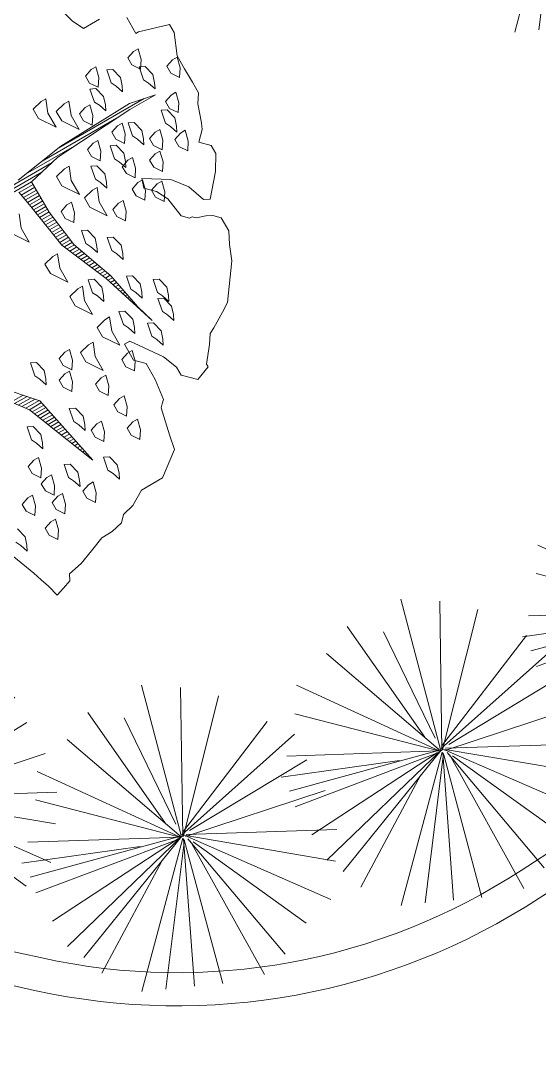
# Model space of a CAD drawing. Header units: metres. Extents: x 12093 to 20303, y 514 to 1412.
# Drawn here: x 19799.526 to 19801.873, y 676.392 to 681.08 of the extents above; entities that cross this region are included whole.
import ezdxf

# ---------------------------------------------------------------- set-up
doc = ezdxf.new("R2010")
doc.units = ezdxf.units.M
doc.layers.get('0').update_dxf_attribs({"lineweight": 13})
for name, color, linetype, lineweight in [('AMBI-GRASS', 104, 'Continuous', 20), ('ARBOLES', 52, 'Continuous', 13), ('grass', 64, 'Continuous', 13), ('MANZANAS-ORIGINALES', 147, 'Continuous', 9)]:
    doc.layers.add(name, color=color, linetype=linetype, lineweight=lineweight)

# ---------------------------------------------------------------- blocks, each defined once
blk = doc.blocks.new('Arbust11')
for p, q in [((0.0378, 0.4871), (-0.0937, 0.9403)), ((0.0408, 0.5449), (0.1405, 0.941)), ((0.0408, 0.4825), (0.0377, 0.9348)), ((-0.1618, 0.888), (0.0377, 0.4856)), ((0.0439, 0.4856), (0.3088, 0.8724)), ((0.0595, 0.5199), (0.1997, 0.8474)), ((0.0377, 0.4856), (-0.274, 0.8225)), ((-0.0621, 0.5573), (-0.3332, 0.7944)), ((0.0439, 0.4794), (0.3805, 0.7788)), ((-0.3488, 0.7476), (0.0408, 0.4856)), ((0.0283, 0.4856), (-0.3738, 0.7039)), ((0.047, 0.4794), (0.4366, 0.6759)), ((0.0314, 0.4856), (-0.4049, 0.6104)), ((-0.433, 0.5262), (0.0439, 0.4825)), ((0.0533, 0.4887), (0.474, 0.5137)), ((0.0439, 0.4825), (-0.4267, 0.4669)), ((-0.0527, 0.4794), (-0.4267, 0.3952)), ((0.0408, 0.4762), (-0.3893, 0.2673)), ((0.0408, 0.47), (-0.3364, 0.2174)), ((0.0408, 0.4731), (-0.274, 0.1581)), ((0.047, 0.4856), (0.499, 0.4263)), ((0.0501, 0.4794), (0.2901, 0.0832)), ((0.0501, 0.4731), (0.4304, 0.2454)), ((0.0533, 0.47), (0.1935, 0.0177)), ((0.0564, 0.4762), (0.3649, 0.1425)), ((0.072, 0.4762), (0.4647, 0.3484)), ((0.0377, 0.4669), (-0.2117, 0.0988)), ((0.0501, 0.4544), (-0.1088, 0.0209)), ((0.0501, 0.4638), (-0.0215, 0.0146)), ((0.0533, 0.4451), (0.0907, 0.0271))]:
    blk.add_line(p, q)
blk = doc.blocks.new('ghgfghgh')
at = {"layer": 'ARBOLES', "lineweight": 20}
for p, q in [((20002.5027, 664.1171), (20002.7456, 664.2574)), ((20002.7037, 664.2432), (20002.7778, 664.2683)), ((20002.7778, 664.2683), (20002.7047, 664.2261)), ((20002.7047, 664.2261), (20002.4996, 664.0899)), ((20002.5081, 664.1214), (20002.7037, 664.2432)), ((20002.4551, 664.0792), (20002.6732, 664.2051)), ((20002.3866, 664.0247), (20002.5081, 664.1214)), ((20002.4075, 664.0413), (20002.5526, 664.1251)), ((20002.4996, 664.0899), (20002.4247, 664.0201)), ((20002.3251, 663.9833), (20002.4832, 664.0746)), ((20002.3474, 663.9858), (20002.4538, 664.0472)), ((20002.3698, 663.9883), (20002.4247, 664.02)), ((20002.4247, 664.0201), (20002.4746, 663.9336)), ((20002.4183, 663.9543), (20002.3886, 663.9904)), ((20002.3896, 663.9893), (20002.4293, 664.0122)), ((20002.3954, 663.9822), (20002.4338, 664.0044)), ((20002.4012, 663.9751), (20002.4383, 663.9965)), ((20002.407, 663.9681), (20002.4428, 663.9887)), ((20002.4128, 663.961), (20002.4473, 663.9809)), ((20002.4187, 663.9539), (20002.4518, 663.9731)), ((20002.4244, 663.9468), (20002.4563, 663.9653)), ((20002.5112, 663.8395), (20002.4183, 663.9543)), ((20002.4302, 663.9397), (20002.4609, 663.9575)), ((20002.4359, 663.9326), (20002.4654, 663.9496)), ((20002.4416, 663.9255), (20002.4699, 663.9418)), ((20002.4474, 663.9184), (20002.4744, 663.934)), ((20002.4746, 663.9336), (20002.5455, 663.8416)), ((20002.4531, 663.9113), (20002.4799, 663.9267)), ((20002.4589, 663.9042), (20002.4855, 663.9195)), ((20002.4646, 663.8971), (20002.491, 663.9123)), ((20002.4704, 663.89), (20002.4966, 663.9051)), ((20002.4761, 663.8829), (20002.5021, 663.8979)), ((20002.4819, 663.8758), (20002.5077, 663.8907)), ((20002.4876, 663.8687), (20002.5132, 663.8834)), ((20002.4934, 663.8616), (20002.5188, 663.8762)), ((20002.4991, 663.8545), (20002.5244, 663.869)), ((20002.5049, 663.8473), (20002.5299, 663.8618)), ((20002.5106, 663.8402), (20002.5355, 663.8546)), ((20002.5182, 663.8342), (20002.541, 663.8474)), ((20002.526, 663.8283), (20002.5469, 663.8403)), ((20002.5455, 663.8416), (20002.6506, 663.7516)), ((20002.6373, 663.7439), (20002.5112, 663.8395)), ((20002.5338, 663.8224), (20002.5542, 663.8341)), ((20002.5416, 663.8164), (20002.5615, 663.8279)), ((20002.5495, 663.8105), (20002.5687, 663.8217)), ((20002.5573, 663.8046), (20002.576, 663.8154)), ((20002.5651, 663.7987), (20002.5833, 663.8092)), ((20002.5729, 663.7928), (20002.5906, 663.803)), ((20002.5807, 663.7869), (20002.5978, 663.7968)), ((20002.5885, 663.7809), (20002.6051, 663.7905)), ((20002.5963, 663.775), (20002.6124, 663.7843)), ((20002.6041, 663.7691), (20002.6197, 663.7781)), ((20002.6119, 663.7632), (20002.6269, 663.7719)), ((20002.6197, 663.7573), (20002.6342, 663.7656)), ((20002.6275, 663.7513), (20002.6415, 663.7594)), ((20002.6353, 663.7454), (20002.6488, 663.7532)), ((20002.6506, 663.7516), (20002.7282, 663.6634)), ((20002.7683, 663.6245), (20002.6373, 663.7439)), ((20002.6425, 663.7392), (20002.6551, 663.7465)), ((20002.6495, 663.7328), (20002.6612, 663.7395)), ((20002.6565, 663.7264), (20002.6673, 663.7326)), ((20002.6635, 663.72), (20002.6734, 663.7257)), ((20002.6705, 663.7136), (20002.6795, 663.7188)), ((20002.6775, 663.7073), (20002.6855, 663.7119)), ((20002.6845, 663.7009), (20002.6916, 663.705)), ((20002.6915, 663.6945), (20002.6977, 663.698)), ((20002.6985, 663.6881), (20002.7038, 663.6911)), ((20002.7055, 663.6817), (20002.7098, 663.6842)), ((20002.7126, 663.6753), (20002.7159, 663.6773)), ((20002.7266, 663.6626), (20002.7281, 663.6635)), ((20002.7282, 663.6634), (20002.7683, 663.6245)), ((20002.7336, 663.6562), (20002.7348, 663.6569)), ((20002.419, 663.3696), (20002.2673, 663.4328)), ((20002.2834, 663.4509), (20002.4484, 663.3955)), ((20002.3658, 663.3918), (20002.4003, 663.4117)), ((20002.3763, 663.3874), (20002.4117, 663.4078)), ((20002.3868, 663.383), (20002.4231, 663.404)), ((20002.3973, 663.3787), (20002.4345, 663.4001)), ((20002.4078, 663.3743), (20002.4459, 663.3963)), ((20002.4183, 663.3699), (20002.4532, 663.3901)), ((20002.5997, 663.2257), (20002.419, 663.3696)), ((20002.4261, 663.364), (20002.4594, 663.3832)), ((20002.4337, 663.358), (20002.4655, 663.3763)), ((20002.4413, 663.3519), (20002.4716, 663.3694)), ((20002.4484, 663.3955), (20002.5997, 663.2257)), ((20002.4488, 663.3459), (20002.4777, 663.3626)), ((20002.4564, 663.3398), (20002.4839, 663.3557)), ((20002.464, 663.3338), (20002.49, 663.3488)), ((20002.4716, 663.3277), (20002.4961, 663.3419)), ((20002.4792, 663.3217), (20002.5023, 663.335)), ((20002.4868, 663.3156), (20002.5084, 663.3281)), ((20002.4944, 663.3096), (20002.5145, 663.3212)), ((20002.5019, 663.3036), (20002.5207, 663.3144)), ((20002.5095, 663.2975), (20002.5268, 663.3075)), ((20002.5171, 663.2915), (20002.5329, 663.3006)), ((20002.5247, 663.2854), (20002.5391, 663.2937)), ((20002.5323, 663.2794), (20002.5452, 663.2868)), ((20002.5399, 663.2733), (20002.5513, 663.2799)), ((20002.5475, 663.2673), (20002.5575, 663.2731)), ((20002.555, 663.2612), (20002.5636, 663.2662)), ((20002.5626, 663.2552), (20002.5697, 663.2593)), ((20002.5702, 663.2491), (20002.5759, 663.2524)), ((20002.5778, 663.2431), (20002.582, 663.2455)), ((20002.5854, 663.2371), (20002.5881, 663.2386)), ((20002.593, 663.231), (20002.5943, 663.2317))]:
    blk.add_line(p, q, dxfattribs=at)
at = {"layer": 'grass'}
for p, q in [((20002.5151, 664.505), (20002.5401, 664.4791)), ((20002.5401, 664.4791), (20002.5727, 664.4576)), ((20002.5727, 664.4576), (20002.6181, 664.4838)), ((20002.6961, 664.4885), (20002.7223, 664.4431)), ((20002.7298, 664.4475), (20002.8186, 664.4684)), ((20002.8186, 664.4684), (20002.8317, 664.4457)), ((20002.7223, 664.4431), (20002.7298, 664.4475)), ((20002.8317, 664.4457), (20002.8396, 664.3797)), ((20002.7154, 664.3918), (20002.6993, 664.3736)), ((20002.6993, 664.3736), (20002.7108, 664.3537)), ((20002.7287, 664.3995), (20002.7154, 664.3918)), ((20002.7374, 664.3691), (20002.7287, 664.3995)), ((20002.8402, 664.3752), (20002.8269, 664.3675)), ((20002.8396, 664.3797), (20002.8614, 664.3419)), ((20002.8489, 664.3448), (20002.8402, 664.3752)), ((20002.608, 664.3475), (20002.5947, 664.3399)), ((20002.6167, 664.3171), (20002.608, 664.3475)), ((20002.7108, 664.3537), (20002.7356, 664.3414)), ((20002.7318, 664.3481), (20002.7489, 664.3491)), ((20002.7443, 664.311), (20002.7318, 664.3481)), ((20002.7356, 664.3414), (20002.7374, 664.3691)), ((20002.7489, 664.3491), (20002.7709, 664.3263)), ((20002.8269, 664.3675), (20002.8108, 664.3494)), ((20002.8108, 664.3494), (20002.8223, 664.3294)), ((20002.8471, 664.3172), (20002.8489, 664.3448)), ((20002.5947, 664.3399), (20002.5786, 664.3217)), ((20002.5786, 664.3217), (20002.5901, 664.3017)), ((20002.6149, 664.2895), (20002.6167, 664.3171)), ((20002.6394, 664.3391), (20002.6566, 664.3401)), ((20002.652, 664.302), (20002.6394, 664.3391)), ((20002.6566, 664.3401), (20002.6786, 664.3174)), ((20002.6786, 664.3174), (20002.6835, 664.2936)), ((20002.7709, 664.3263), (20002.7758, 664.3026)), ((20002.8223, 664.3294), (20002.8471, 664.3172)), ((20002.8614, 664.3419), (20002.8833, 664.304)), ((20002.5901, 664.3017), (20002.6149, 664.2895)), ((20002.5911, 664.2846), (20002.6083, 664.2856)), ((20002.6037, 664.2475), (20002.5911, 664.2846)), ((20002.6083, 664.2856), (20002.6303, 664.2629)), ((20002.6663, 664.2926), (20002.652, 664.302)), ((20002.6845, 664.2764), (20002.6663, 664.2926)), ((20002.6835, 664.2936), (20002.6845, 664.2764)), ((20002.7587, 664.3015), (20002.7443, 664.311)), ((20002.7768, 664.2854), (20002.7587, 664.3015)), ((20002.7758, 664.3026), (20002.7768, 664.2854)), ((20002.8833, 664.304), (20002.9007, 664.2738)), ((20002.4655, 664.2564), (20002.4523, 664.2487)), ((20002.4714, 664.2155), (20002.4655, 664.2564)), ((20002.6303, 664.2629), (20002.6351, 664.2391)), ((20002.8226, 664.2675), (20002.8065, 664.2494)), ((20002.8359, 664.2752), (20002.8226, 664.2675)), ((20002.8446, 664.2448), (20002.8359, 664.2752)), ((20002.9007, 664.2738), (20002.8987, 664.2424)), ((20002.4523, 664.2487), (20002.4295, 664.2267)), ((20002.4295, 664.2267), (20002.4448, 664.2001)), ((20002.518, 664.2424), (20002.4952, 664.2204)), ((20002.5313, 664.2501), (20002.518, 664.2424)), ((20002.5372, 664.2091), (20002.5313, 664.2501)), ((20002.5771, 664.2322), (20002.561, 664.214)), ((20002.5904, 664.2398), (20002.5771, 664.2322)), ((20002.5991, 664.2094), (20002.5904, 664.2398)), ((20002.618, 664.2381), (20002.6037, 664.2475)), ((20002.6362, 664.2219), (20002.618, 664.2381)), ((20002.6351, 664.2391), (20002.6362, 664.2219)), ((20002.7942, 664.2246), (20002.8114, 664.2256)), ((20002.8068, 664.1875), (20002.7942, 664.2246)), ((20002.8065, 664.2494), (20002.818, 664.2294)), ((20002.8114, 664.2256), (20002.8334, 664.2028)), ((20002.818, 664.2294), (20002.8428, 664.2172)), ((20002.8428, 664.2172), (20002.8446, 664.2448)), ((20002.8987, 664.2424), (20002.9098, 664.1882)), ((20002.4448, 664.2001), (20002.4945, 664.1756)), ((20002.4945, 664.1756), (20002.4714, 664.2155)), ((20002.4952, 664.2204), (20002.5106, 664.1938)), ((20002.5602, 664.1692), (20002.5372, 664.2091)), ((20002.561, 664.214), (20002.5725, 664.194)), ((20002.5973, 664.1818), (20002.5991, 664.2094)), ((20002.8334, 664.2028), (20002.8382, 664.179)), ((20002.5106, 664.1938), (20002.5602, 664.1692)), ((20002.5725, 664.194), (20002.5973, 664.1818)), ((20002.6697, 664.1792), (20002.6536, 664.1611)), ((20002.683, 664.1869), (20002.6697, 664.1792)), ((20002.6917, 664.1565), (20002.683, 664.1869)), ((20002.7001, 664.188), (20002.7173, 664.189)), ((20002.7127, 664.1509), (20002.7001, 664.188)), ((20002.7173, 664.189), (20002.7393, 664.1662)), ((20002.7393, 664.1662), (20002.7441, 664.1424)), ((20002.7907, 664.1693), (20002.7774, 664.1616)), ((20002.7994, 664.1389), (20002.7907, 664.1693)), ((20002.8211, 664.178), (20002.8068, 664.1875)), ((20002.8393, 664.1619), (20002.8211, 664.178)), ((20002.8382, 664.179), (20002.8393, 664.1619)), ((20002.8631, 664.1668), (20002.8498, 664.1591)), ((20002.8718, 664.1363), (20002.8631, 664.1668)), ((20002.9109, 664.1687), (20002.9014, 664.1329)), ((20002.9098, 664.1882), (20002.9109, 664.1687)), ((20002.6137, 664.138), (20002.6004, 664.1304)), ((20002.6224, 664.1076), (20002.6137, 664.138)), ((20002.6536, 664.1611), (20002.6651, 664.1411)), ((20002.6651, 664.1411), (20002.6899, 664.1289)), ((20002.6899, 664.1289), (20002.6917, 664.1565)), ((20002.727, 664.1414), (20002.7127, 664.1509)), ((20002.7452, 664.1253), (20002.727, 664.1414)), ((20002.7441, 664.1424), (20002.7452, 664.1253)), ((20002.7774, 664.1616), (20002.7613, 664.1435)), ((20002.7613, 664.1435), (20002.7728, 664.1235)), ((20002.7976, 664.1112), (20002.7994, 664.1389)), ((20002.8498, 664.1591), (20002.8336, 664.1409)), ((20002.8336, 664.1409), (20002.8452, 664.121)), ((20002.87, 664.1087), (20002.8718, 664.1363)), ((20002.6004, 664.1304), (20002.5843, 664.1122)), ((20002.5843, 664.1122), (20002.5958, 664.0923)), ((20002.6206, 664.08), (20002.6224, 664.1076)), ((20002.649, 664.123), (20002.6661, 664.124)), ((20002.6615, 664.0859), (20002.649, 664.123)), ((20002.6661, 664.124), (20002.6881, 664.1012)), ((20002.7728, 664.1235), (20002.7976, 664.1112)), ((20002.7909, 664.1074), (20002.7776, 664.0997)), ((20002.7997, 664.077), (20002.7909, 664.1074)), ((20002.8452, 664.121), (20002.87, 664.1087)), ((20002.9014, 664.1329), (20002.9372, 664.1233)), ((20002.9372, 664.1233), (20002.9503, 664.1006)), ((20002.5958, 664.0923), (20002.6206, 664.08)), ((20002.6759, 664.0764), (20002.6615, 664.0859)), ((20002.694, 664.0603), (20002.6759, 664.0764)), ((20002.6996, 664.0813), (20002.6835, 664.0631)), ((20002.6881, 664.1012), (20002.693, 664.0775)), ((20002.693, 664.0775), (20002.694, 664.0603)), ((20002.7129, 664.089), (20002.6996, 664.0813)), ((20002.7216, 664.0585), (20002.7129, 664.089)), ((20002.7776, 664.0997), (20002.7615, 664.0816)), ((20002.7615, 664.0816), (20002.7731, 664.0616)), ((20002.7979, 664.0493), (20002.7997, 664.077)), ((20002.9503, 664.1006), (20002.9494, 664.0497)), ((20002.5188, 664.0567), (20002.4961, 664.0347)), ((20002.5321, 664.0644), (20002.5188, 664.0567)), ((20002.538, 664.0234), (20002.5321, 664.0644)), ((20002.594, 664.0646), (20002.6111, 664.0657)), ((20002.6066, 664.0275), (20002.594, 664.0646)), ((20002.6111, 664.0657), (20002.6332, 664.0429)), ((20002.6835, 664.0631), (20002.6951, 664.0432)), ((20002.7199, 664.0309), (20002.7216, 664.0585)), ((20002.7731, 664.0616), (20002.7979, 664.0493)), ((20002.9494, 664.0497), (20002.9346, 663.9706)), ((20002.4961, 664.0347), (20002.5114, 664.0081)), ((20002.561, 663.9835), (20002.538, 664.0234)), ((20002.6209, 664.0181), (20002.6066, 664.0275)), ((20002.639, 664.002), (20002.6209, 664.0181)), ((20002.6332, 664.0429), (20002.638, 664.0191)), ((20002.638, 664.0191), (20002.639, 664.002)), ((20002.6951, 664.0432), (20002.7199, 664.0309)), ((20002.7275, 664.0176), (20002.7114, 663.9994)), ((20002.7408, 664.0253), (20002.7275, 664.0176)), ((20002.7393, 664.0293), (20002.7448, 664.0022)), ((20002.8217, 664.0264), (20002.7393, 664.0293)), ((20002.7495, 663.9949), (20002.7408, 664.0253)), ((20002.7961, 664.0217), (20002.7828, 664.014)), ((20002.8048, 663.9913), (20002.7961, 664.0217)), ((20002.8737, 664.006), (20002.8217, 664.0264)), ((20002.5114, 664.0081), (20002.561, 663.9835)), ((20002.5981, 663.9961), (20002.5754, 663.9741)), ((20002.6114, 664.0038), (20002.5981, 663.9961)), ((20002.6173, 663.9628), (20002.6114, 664.0038)), ((20002.7114, 663.9994), (20002.723, 663.9795)), ((20002.7448, 664.0022), (20002.7806, 663.9926)), ((20002.7478, 663.9672), (20002.7495, 663.9949)), ((20002.7828, 664.014), (20002.7667, 663.9959)), ((20002.7667, 663.9959), (20002.7782, 663.9759)), ((20002.7806, 663.9926), (20002.8132, 663.9711)), ((20002.803, 663.9637), (20002.8048, 663.9913)), ((20002.9151, 663.9694), (20002.8737, 664.006)), ((20002.5383, 663.9615), (20002.525, 663.9539)), ((20002.547, 663.9311), (20002.5383, 663.9615)), ((20002.5754, 663.9741), (20002.5907, 663.9475)), ((20002.6404, 663.9229), (20002.6173, 663.9628)), ((20002.6726, 663.9593), (20002.6565, 663.9411)), ((20002.6859, 663.967), (20002.6726, 663.9593)), ((20002.6946, 663.9365), (20002.6859, 663.967)), ((20002.723, 663.9795), (20002.7478, 663.9672)), ((20002.7782, 663.9759), (20002.803, 663.9637)), ((20002.8132, 663.9711), (20002.8514, 663.9225)), ((20002.9346, 663.9706), (20002.9151, 663.9694)), ((20002.3948, 663.8876), (20002.3889, 663.9285)), ((20002.525, 663.9539), (20002.5089, 663.9357)), ((20002.5089, 663.9357), (20002.5204, 663.9157)), ((20002.5452, 663.9035), (20002.547, 663.9311)), ((20002.5907, 663.9475), (20002.6404, 663.9229)), ((20002.6565, 663.9411), (20002.668, 663.9212)), ((20002.6928, 663.9089), (20002.6946, 663.9365)), ((20002.5204, 663.9157), (20002.5452, 663.9035)), ((20002.668, 663.9212), (20002.6928, 663.9089)), ((20002.8514, 663.9225), (20002.8752, 663.9161)), ((20002.8752, 663.9161), (20002.8828, 663.9205)), ((20002.8828, 663.9205), (20002.8947, 663.9173)), ((20002.8947, 663.9173), (20002.9218, 663.9228)), ((20002.9218, 663.9228), (20002.9413, 663.924)), ((20002.9413, 663.924), (20002.9652, 663.9176)), ((20002.9652, 663.9176), (20002.987, 663.8798)), ((20002.3682, 663.8722), (20002.4179, 663.8477)), ((20002.4179, 663.8477), (20002.3948, 663.8876)), ((20002.5672, 663.8807), (20002.5844, 663.8817)), ((20002.5798, 663.8436), (20002.5672, 663.8807)), ((20002.5844, 663.8817), (20002.6064, 663.859)), ((20002.987, 663.8798), (20002.9893, 663.8408)), ((20002.5941, 663.8342), (20002.5798, 663.8436)), ((20002.6064, 663.859), (20002.6112, 663.8352)), ((20002.6406, 663.861), (20002.6578, 663.8621)), ((20002.6532, 663.824), (20002.6406, 663.861)), ((20002.6578, 663.8621), (20002.6798, 663.8393)), ((20002.9893, 663.8408), (20002.996, 663.7942)), ((20002.4989, 663.8147), (20002.4856, 663.807)), ((20002.5048, 663.7738), (20002.4989, 663.8147)), ((20002.6123, 663.8181), (20002.5941, 663.8342)), ((20002.6112, 663.8352), (20002.6123, 663.8181)), ((20002.6675, 663.8145), (20002.6532, 663.824)), ((20002.6857, 663.7984), (20002.6675, 663.8145)), ((20002.6798, 663.8393), (20002.6846, 663.8155)), ((20002.6846, 663.8155), (20002.6857, 663.7984)), ((20002.4856, 663.807), (20002.4629, 663.785)), ((20002.4629, 663.785), (20002.4782, 663.7584)), ((20002.996, 663.7942), (20002.9836, 663.6761)), ((20002.4782, 663.7584), (20002.5279, 663.7339)), ((20002.5279, 663.7339), (20002.5048, 663.7738)), ((20002.6954, 663.7508), (20002.7125, 663.7519)), ((20002.7125, 663.7519), (20002.7345, 663.7291)), ((20002.5698, 663.7226), (20002.5565, 663.715)), ((20002.5757, 663.6817), (20002.5698, 663.7226)), ((20002.5859, 663.7408), (20002.6031, 663.7418)), ((20002.5985, 663.7037), (20002.5859, 663.7408)), ((20002.6031, 663.7418), (20002.6251, 663.7191)), ((20002.7079, 663.7137), (20002.6954, 663.7508)), ((20002.7345, 663.7291), (20002.7394, 663.7053)), ((20002.7716, 663.7416), (20002.7888, 663.7427)), ((20002.7842, 663.7046), (20002.7716, 663.7416)), ((20002.7888, 663.7427), (20002.8108, 663.7199)), ((20002.5565, 663.715), (20002.5338, 663.693)), ((20002.5338, 663.693), (20002.5491, 663.6664)), ((20002.6128, 663.6943), (20002.5985, 663.7037)), ((20002.631, 663.6782), (20002.6128, 663.6943)), ((20002.6251, 663.7191), (20002.6299, 663.6953)), ((20002.6299, 663.6953), (20002.631, 663.6782)), ((20002.7223, 663.7043), (20002.7079, 663.7137)), ((20002.7404, 663.6882), (20002.7223, 663.7043)), ((20002.7394, 663.7053), (20002.7404, 663.6882)), ((20002.7985, 663.6951), (20002.7842, 663.7046)), ((20002.8167, 663.679), (20002.7985, 663.6951)), ((20002.8108, 663.7199), (20002.8156, 663.6961)), ((20002.8156, 663.6961), (20002.8167, 663.679)), ((20002.5491, 663.6664), (20002.5988, 663.6418)), ((20002.5988, 663.6418), (20002.5757, 663.6817)), ((20002.7196, 663.669), (20002.722, 663.6704)), ((20002.7852, 663.6874), (20002.8023, 663.6884)), ((20002.7977, 663.6503), (20002.7852, 663.6874)), ((20002.8023, 663.6884), (20002.8243, 663.6657)), ((20002.8243, 663.6657), (20002.8292, 663.6419)), ((20002.9836, 663.6761), (20002.9696, 663.6478)), ((20002.6474, 663.6344), (20002.6341, 663.6267)), ((20002.6533, 663.5935), (20002.6474, 663.6344)), ((20002.6739, 663.6498), (20002.6911, 663.6508)), ((20002.6865, 663.6127), (20002.6739, 663.6498)), ((20002.6911, 663.6508), (20002.7131, 663.6281)), ((20002.7406, 663.6498), (20002.7416, 663.6504)), ((20002.7476, 663.6434), (20002.7483, 663.6439)), ((20002.7546, 663.637), (20002.7551, 663.6373)), ((20002.8121, 663.6409), (20002.7977, 663.6503)), ((20002.8302, 663.6248), (20002.8121, 663.6409)), ((20002.8292, 663.6419), (20002.8302, 663.6248)), ((20002.9696, 663.6478), (20002.9449, 663.6033)), ((20002.6341, 663.6267), (20002.6113, 663.6047)), ((20002.6113, 663.6047), (20002.6267, 663.5781)), ((20002.7008, 663.6032), (20002.6865, 663.6127)), ((20002.719, 663.5871), (20002.7008, 663.6032)), ((20002.7131, 663.6281), (20002.718, 663.6043)), ((20002.718, 663.6043), (20002.719, 663.5871)), ((20002.755, 663.6168), (20002.7722, 663.6178)), ((20002.7676, 663.5797), (20002.755, 663.6168)), ((20002.7616, 663.6307), (20002.7618, 663.6308)), ((20002.7722, 663.6178), (20002.7942, 663.5951)), ((20002.9449, 663.6033), (20002.9341, 663.587)), ((20002.6267, 663.5781), (20002.6763, 663.5536)), ((20002.6763, 663.5536), (20002.6533, 663.5935)), ((20002.7819, 663.5703), (20002.7676, 663.5797)), ((20002.7942, 663.5951), (20002.7991, 663.5713)), ((20002.9341, 663.587), (20002.9321, 663.5556)), ((20002.5868, 663.5551), (20002.564, 663.5331)), ((20002.6001, 663.5628), (20002.5868, 663.5551)), ((20002.606, 663.5219), (20002.6001, 663.5628)), ((20002.7045, 663.5654), (20002.6894, 663.5567)), ((20002.6894, 663.5567), (20002.7156, 663.5113)), ((20002.7729, 663.5343), (20002.7045, 663.5654)), ((20002.8001, 663.5542), (20002.7819, 663.5703)), ((20002.7991, 663.5713), (20002.8001, 663.5542)), ((20002.9321, 663.5556), (20002.9237, 663.5003)), ((20002.5192, 663.5339), (20002.5031, 663.5157)), ((20002.5031, 663.5157), (20002.5147, 663.4958)), ((20002.5325, 663.5415), (20002.5192, 663.5339)), ((20002.5412, 663.5111), (20002.5325, 663.5415)), ((20002.564, 663.5331), (20002.5794, 663.5065)), ((20002.629, 663.482), (20002.606, 663.5219)), ((20002.6983, 663.5309), (20002.6822, 663.5127)), ((20002.7116, 663.5385), (20002.6983, 663.5309)), ((20002.7203, 663.5081), (20002.7116, 663.5385)), ((20002.8012, 663.5203), (20002.7729, 663.5343)), ((20002.8381, 663.4912), (20002.8012, 663.5203)), ((20002.4213, 663.5039), (20002.4384, 663.5049)), ((20002.4338, 663.4668), (20002.4213, 663.5039)), ((20002.4384, 663.5049), (20002.4604, 663.4822)), ((20002.5147, 663.4958), (20002.5395, 663.4835)), ((20002.5395, 663.4835), (20002.5412, 663.5111)), ((20002.5794, 663.5065), (20002.629, 663.482)), ((20002.6822, 663.5127), (20002.6937, 663.4927)), ((20002.6937, 663.4927), (20002.7185, 663.4805)), ((20002.7156, 663.5113), (20002.7514, 663.5017)), ((20002.7185, 663.4805), (20002.7203, 663.5081)), ((20002.7514, 663.5017), (20002.7776, 663.4563)), ((20002.8512, 663.4685), (20002.8381, 663.4912)), ((20002.928, 663.4927), (20002.899, 663.4557)), ((20002.9237, 663.5003), (20002.928, 663.4927)), ((20002.4482, 663.4574), (20002.4338, 663.4668)), ((20002.4663, 663.4413), (20002.4482, 663.4574)), ((20002.4604, 663.4822), (20002.4653, 663.4584)), ((20002.4653, 663.4584), (20002.4663, 663.4413)), ((20002.5195, 663.472), (20002.5034, 663.4538)), ((20002.5328, 663.4796), (20002.5195, 663.472)), ((20002.5415, 663.4492), (20002.5328, 663.4796)), ((20002.6234, 663.461), (20002.6073, 663.4428)), ((20002.6367, 663.4687), (20002.6234, 663.461)), ((20002.6454, 663.4382), (20002.6367, 663.4687)), ((20002.7776, 663.4563), (20002.8006, 663.399)), ((20002.899, 663.4557), (20002.8512, 663.4685)), ((20002.5034, 663.4538), (20002.5149, 663.4339)), ((20002.5149, 663.4339), (20002.5397, 663.4216)), ((20002.5397, 663.4216), (20002.5415, 663.4492)), ((20002.6073, 663.4428), (20002.6188, 663.4229)), ((20002.6436, 663.4106), (20002.6454, 663.4382)), ((20002.6188, 663.4229), (20002.6436, 663.4106)), ((20002.6751, 663.4022), (20002.6589, 663.384)), ((20002.6884, 663.4099), (20002.6751, 663.4022)), ((20002.6971, 663.3794), (20002.6884, 663.4099)), ((20002.8006, 663.399), (20002.7974, 663.387)), ((20002.5323, 663.373), (20002.5495, 663.374)), ((20002.5449, 663.3359), (20002.5323, 663.373)), ((20002.5495, 663.374), (20002.5715, 663.3513)), ((20002.6589, 663.384), (20002.6705, 663.3641)), ((20002.6953, 663.3518), (20002.6971, 663.3794)), ((20002.7974, 663.387), (20002.7942, 663.3751)), ((20002.7942, 663.3751), (20002.8184, 663.2983)), ((20002.5715, 663.3513), (20002.5763, 663.3275)), ((20002.6239, 663.3372), (20002.6106, 663.3295)), ((20002.6326, 663.3068), (20002.6239, 663.3372)), ((20002.6705, 663.3641), (20002.6953, 663.3518)), ((20002.7267, 663.3434), (20002.7134, 663.3357)), ((20002.7354, 663.3129), (20002.7267, 663.3434)), ((20002.4116, 663.321), (20002.4288, 663.3221)), ((20002.4242, 663.2839), (20002.4116, 663.321)), ((20002.4288, 663.3221), (20002.4508, 663.2993)), ((20002.5592, 663.3264), (20002.5449, 663.3359)), ((20002.5774, 663.3103), (20002.5592, 663.3264)), ((20002.5763, 663.3275), (20002.5774, 663.3103)), ((20002.6106, 663.3295), (20002.5945, 663.3114)), ((20002.5945, 663.3114), (20002.606, 663.2914)), ((20002.7134, 663.3357), (20002.6973, 663.3175)), ((20002.6973, 663.3175), (20002.7089, 663.2976)), ((20002.7337, 663.2853), (20002.7354, 663.3129)), ((20002.4385, 663.2745), (20002.4242, 663.2839)), ((20002.4508, 663.2993), (20002.4556, 663.2755)), ((20002.606, 663.2914), (20002.6308, 663.2791)), ((20002.6308, 663.2791), (20002.6326, 663.3068)), ((20002.7089, 663.2976), (20002.7337, 663.2853)), ((20002.8184, 663.2983), (20002.8327, 663.2561)), ((20002.4567, 663.2584), (20002.4385, 663.2745)), ((20002.4556, 663.2755), (20002.4567, 663.2584)), ((20002.8327, 663.2561), (20002.7984, 663.1758)), ((20002.4311, 663.2259), (20002.415, 663.2077)), ((20002.4444, 663.2336), (20002.4311, 663.2259)), ((20002.4531, 663.2031), (20002.4444, 663.2336)), ((20002.6301, 663.2344), (20002.6472, 663.2354)), ((20002.6426, 663.1973), (20002.6301, 663.2344)), ((20002.6472, 663.2354), (20002.6692, 663.2127)), ((20002.415, 663.2077), (20002.4265, 663.1878)), ((20002.4513, 663.1755), (20002.4531, 663.2031)), ((20002.5178, 663.2139), (20002.5349, 663.2149)), ((20002.5304, 663.1768), (20002.5178, 663.2139)), ((20002.5349, 663.2149), (20002.557, 663.1922)), ((20002.557, 663.1922), (20002.5618, 663.1684)), ((20002.657, 663.1878), (20002.6426, 663.1973)), ((20002.6692, 663.2127), (20002.6741, 663.1889)), ((20002.4265, 663.1878), (20002.4513, 663.1755)), ((20002.4685, 663.1765), (20002.4524, 663.1584)), ((20002.4818, 663.1842), (20002.4685, 663.1765)), ((20002.4905, 663.1538), (20002.4818, 663.1842)), ((20002.5447, 663.1673), (20002.5304, 663.1768)), ((20002.5629, 663.1512), (20002.5447, 663.1673)), ((20002.5618, 663.1684), (20002.5629, 663.1512)), ((20002.5999, 663.1638), (20002.5866, 663.1561)), ((20002.6086, 663.1333), (20002.5999, 663.1638)), ((20002.6751, 663.1717), (20002.657, 663.1878)), ((20002.6741, 663.1889), (20002.6751, 663.1717)), ((20002.7984, 663.1758), (20002.7378, 663.1408)), ((20002.4524, 663.1584), (20002.4639, 663.1384)), ((20002.4639, 663.1384), (20002.4887, 663.1261)), ((20002.4887, 663.1261), (20002.4905, 663.1538)), ((20002.5125, 663.131), (20002.4992, 663.1233)), ((20002.5212, 663.1006), (20002.5125, 663.131)), ((20002.5866, 663.1561), (20002.5705, 663.1379)), ((20002.5705, 663.1379), (20002.582, 663.118)), ((20002.6069, 663.1057), (20002.6086, 663.1333)), ((20002.7378, 663.1408), (20002.7131, 663.0963)), ((20002.4135, 663.1182), (20002.3974, 663.1)), ((20002.4268, 663.1259), (20002.4135, 663.1182)), ((20002.4355, 663.0954), (20002.4268, 663.1259)), ((20002.4992, 663.1233), (20002.4831, 663.1052)), ((20002.4831, 663.1052), (20002.4946, 663.0852)), ((20002.582, 663.118), (20002.6069, 663.1057)), ((20002.3974, 663.1), (20002.4089, 663.0801)), ((20002.4089, 663.0801), (20002.4337, 663.0678)), ((20002.4337, 663.0678), (20002.4355, 663.0954)), ((20002.4946, 663.0852), (20002.5194, 663.073)), ((20002.5194, 663.073), (20002.5212, 663.1006)), ((20002.6872, 663.0713), (20002.6808, 663.0474)), ((20002.7131, 663.0963), (20002.6872, 663.0713)), ((20002.4795, 663.0499), (20002.4634, 663.0318)), ((20002.4928, 663.0576), (20002.4795, 663.0499)), ((20002.5015, 663.0272), (20002.4928, 663.0576)), ((20002.6808, 663.0474), (20002.6549, 663.0224)), ((20002.3844, 663.0304), (20002.4064, 663.0077)), ((20002.4634, 663.0318), (20002.4749, 663.0118)), ((20002.4997, 662.9995), (20002.5015, 663.0272)), ((20002.6549, 663.0224), (20002.6247, 663.0049)), ((20002.3941, 662.9829), (20002.3798, 662.9923)), ((20002.4123, 662.9668), (20002.3941, 662.9829)), ((20002.4064, 663.0077), (20002.4112, 662.9839)), ((20002.4112, 662.9839), (20002.4123, 662.9668)), ((20002.4749, 663.0118), (20002.4997, 662.9995)), ((20002.6247, 663.0049), (20002.5956, 662.9679)), ((20002.5956, 662.9679), (20002.5665, 662.931)), ((20002.4312, 662.9033), (20002.3736, 662.9507)), ((20002.5665, 662.931), (20002.533, 662.9015)), ((20002.4519, 662.8849), (20002.4312, 662.9033)), ((20002.533, 662.9015), (20002.5342, 662.8821)), ((20002.4725, 662.8666), (20002.4519, 662.8849)), ((20002.4976, 662.8407), (20002.4725, 662.8666)), ((20002.5342, 662.8821), (20002.5159, 662.8614)), ((20002.5159, 662.8614), (20002.4976, 662.8407))]:
    blk.add_line(p, q, dxfattribs=at)

msp = doc.modelspace()

# ---------------------------------------------------------------- linework, layer by layer
at = {"layer": 'MANZANAS-ORIGINALES'}
for p, q in [((19799.6216, 676.8408), (19711.3676, 696.2582)), ((19799.5893, 676.6943), (19711.3354, 696.1117)), ((19801.8728, 677.1114), (19816.5339, 686.673)), ((19801.7908, 677.2371), (19805.1243, 679.4111))]:
    msp.add_line(p, q, dxfattribs=at)
for radius in [2.85, 3]:
    msp.add_arc((19800.234, 679.6243), radius, 257.5916, 303.1113, dxfattribs=at)

# ---------------------------------------------------------------- block references
at = {"layer": 'AMBI-GRASS', "ltscale": 0.05, "xscale": 1.499999999998325, "yscale": 1.499999999998325, "zscale": 1.499999999998325, "rotation": 49.16166176348414}
for p in [(19801.31, 681.5528), (19802.4474, 681.2078), (19803.0257, 677.8925), (19801.9331, 677.2584), (19799.4933, 677.0363), (19800.7602, 676.8687)]:
    msp.add_blockref('Arbust11', p, dxfattribs=at)
at = {"layer": 'Defpoints', "lineweight": 20, "xscale": 1.586003757394792, "yscale": 1.586003757394792, "zscale": 1.586003757394792}
msp.add_blockref('ghgfghgh', (-11924.3452, -372.7863), dxfattribs=at)

doc.saveas('drawing.dxf')
